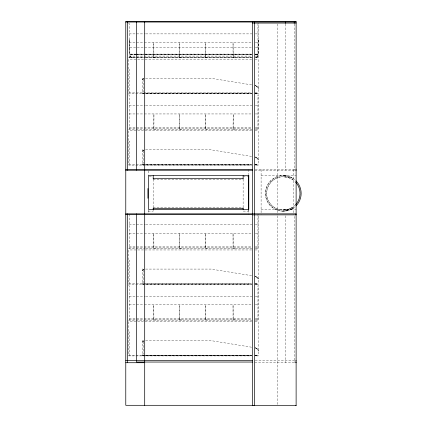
<?xml version="1.0" encoding="UTF-8"?>
<svg xmlns="http://www.w3.org/2000/svg" width="427" height="427" viewBox="0 0 427 427"><rect width="100%" height="100%" fill="white"/><g stroke="black" fill="none" stroke-linecap="round" stroke-linejoin="round"><path stroke-width="0.32" stroke-dasharray="2.13 1.6" d="M255.207 54.442L258.207 54.176L258.218 39.113L258.036 54.154L255.207 54.272M257.876 54.101L257.678 56.102L256.595 57.335M142.655 79.342L143.99 78.419L142.794 79.144L142.463 79.993A1.206 1.206 0 0 1 142.527 79.614L144.032 78.408M142.655 150.886L143.99 149.968L142.794 150.688L142.463 151.542A1.206 1.206 0 0 1 142.527 151.163L144.032 149.952M142.655 270.131L143.99 269.207L142.794 269.928L142.463 270.782A1.206 1.206 0 0 1 142.527 270.403L144.032 269.197M142.655 341.675L143.99 340.751L142.794 341.477L142.463 342.326A1.206 1.206 0 0 1 142.527 341.947L144.032 340.741M257.534 56.401L256.296 57.485L255.319 57.677A2.557 2.557 0 0 0 257.876 55.126M292.511 207.292L292.708 208.488L289.928 209.87M290.413 209.673L293.13 208.227L292.708 208.488A18.014 18.014 0 0 1 283.341 211.114L288.262 210.431L285.658 210.965M291.038 208.141L288.06 209.326L283.341 209.999L287.953 209.358M128.495 23.394L129.178 23.394L129.178 57.805M129.178 33.882L145.111 33.882M145.772 33.882L251.983 33.882M255.303 33.882L257.961 33.882M129.178 42.401L143.782 42.401M144.449 42.401L251.983 42.401M255.303 42.401L257.961 42.401M129.792 47.627L252.047 47.627M255.373 47.627L258.031 47.627M136.608 54.272L129.792 54.176L129.605 39.113L129.605 54.101L135.274 54.101M135.941 54.101L143.936 54.101M144.604 54.101L251.877 54.101M255.207 54.101L258.218 54.101M137.275 54.272L145.271 54.272M145.938 54.272L251.877 54.272M136.608 54.442L129.92 54.442L129.605 54.128M137.275 54.442L145.271 54.442M145.938 54.442L251.877 54.442M129.947 54.613L135.274 54.613M135.941 54.613L143.936 54.613M144.604 54.613L251.877 54.613M255.207 54.613L257.876 54.613M129.178 56.102L251.983 56.102M255.303 56.102L257.961 56.102M129.178 57.122L251.983 57.122M255.303 57.122L258.639 57.122M153.928 57.341L153.757 42.519L153.757 57.341L155.465 57.677M179.788 57.341L179.618 42.519L179.618 57.341L181.32 57.677M205.649 57.341L205.478 42.519L205.478 57.341L207.18 57.677M233.211 57.341L233.041 42.519L233.041 57.341L234.743 57.677M130.288 56.401L131.521 57.485L132.498 57.677L145.116 57.677M145.778 57.677L251.999 57.677M128.495 57.805L145.111 57.805M145.772 57.805L251.983 57.805M255.303 57.805L258.639 57.805L258.639 23.394M251.663 59.166L128.837 59.166L128.837 93.577L251.663 93.577M254.983 59.166L258.303 59.166L258.303 93.577L254.967 93.577M128.837 69.654L129.584 69.654L129.584 92.894M145.596 78.29L210.981 78.29L251.898 84.92M142.463 91.874L143.21 91.874L143.21 78.173L142.463 78.173L142.463 93.454L251.642 93.454M128.837 92.894L251.663 92.894M254.967 92.894L258.303 92.894M142.463 93.113L145.127 93.113M145.794 93.113L251.642 93.113M254.972 93.113L258.303 93.113M142.463 93.283L251.642 93.283M254.972 93.283L258.303 93.283M254.972 93.454L258.303 93.454M128.495 94.938L129.178 94.938L129.178 129.349M129.178 105.426L145.111 105.426M145.772 105.426L251.983 105.426M255.303 105.426L257.961 105.426M129.178 113.945L143.782 113.945M144.449 113.945L251.983 113.945M255.303 113.945L257.961 113.945M129.178 127.646L251.983 127.646M255.303 127.646L257.961 127.646M129.178 128.666L251.983 128.666M255.303 128.666L258.639 128.666M153.763 128.911L155.465 129.226L153.763 128.911L153.928 114.062L153.933 128.922M179.794 128.922L179.618 114.062L179.618 128.885L181.32 129.226L179.959 129.055M205.478 128.911L207.18 129.226L205.478 128.911L205.649 114.062L205.654 128.922M233.041 128.911L234.743 129.226L233.041 128.911L233.211 114.062L233.211 128.922M128.495 129.349L145.111 129.349M145.772 129.349L251.983 129.349M255.303 129.349L258.639 129.349L258.639 94.938L257.961 94.938L257.961 129.349M251.663 130.71L128.837 130.71L128.837 165.121L251.663 165.121M254.983 130.71L258.303 130.71L258.303 165.121L254.967 165.121M128.837 141.198L129.584 141.198L129.584 164.443M145.596 149.834L210.981 149.834L251.898 156.463M142.463 163.418L143.21 163.418L143.21 149.717L142.463 149.717L142.463 164.998L251.642 164.998M128.837 164.443L251.663 164.443M254.967 164.443L258.303 164.443M142.463 164.657L145.127 164.657M145.794 164.657L251.642 164.657M254.972 164.657L258.303 164.657M142.463 164.827L251.642 164.827M254.972 164.827L258.303 164.827M254.972 164.998L258.303 164.998M255.181 169.551L295.457 169.551M254.818 170.234L296.119 170.234M261.1 175.342L296.119 175.342M149.242 176.799L152.546 176.799M243.134 176.799L247.761 176.799M153.208 179.639L243.134 179.639M153.208 207.159L243.134 207.159M261.1 209.411L296.119 209.411M129.178 224.666L145.111 224.666M145.772 224.666L251.983 224.666M255.303 224.666L257.961 224.666M129.178 233.185L143.782 233.185M144.449 233.185L251.983 233.185M255.303 233.185L257.961 233.185M129.178 246.886L251.983 246.886M255.303 246.886L257.961 246.886M129.178 247.911L251.983 247.911M255.303 247.911L258.639 247.911M153.763 248.151L155.465 248.466L153.763 248.151L153.757 233.307L153.933 248.151M179.788 248.151L179.618 233.307L179.618 248.124L181.32 248.466L179.959 248.295M205.478 248.151L207.18 248.466L205.478 248.151L205.478 233.307L205.649 248.151M233.041 248.151L234.743 248.466L233.041 248.151L233.041 233.307L233.211 248.151M128.495 248.589L145.111 248.589M145.772 248.589L251.983 248.589M255.303 248.589L258.639 248.589L258.639 214.183M251.663 249.955L128.837 249.955L128.837 284.366L251.663 284.366M254.983 249.955L258.303 249.955L258.303 284.366L254.967 284.366M128.837 260.443L129.584 260.443L129.584 283.683M145.596 269.079L210.981 269.079L251.898 275.709M142.463 282.658L143.21 282.658L143.21 268.957L142.463 268.957L142.463 284.238L251.642 284.238M128.837 283.683L251.663 283.683M254.967 283.683L258.303 283.683M142.463 283.896L145.127 283.896M145.794 283.896L251.642 283.896M254.972 283.896L258.303 283.896M142.463 284.067L251.642 284.067M254.972 284.067L258.303 284.067M254.972 284.238L258.303 284.238M128.495 285.727L129.178 285.727L129.178 320.138M129.178 296.215L145.111 296.215M145.772 296.215L251.983 296.215M255.303 296.215L257.961 296.215M129.178 304.729L143.782 304.729M144.449 304.729L251.983 304.729M255.303 304.729L257.961 304.729M129.178 318.435L251.983 318.435M255.303 318.435L257.961 318.435M129.178 319.455L251.983 319.455M255.303 319.455L258.639 319.455M153.757 319.674L155.465 320.01L153.763 319.722L153.757 304.851L153.928 319.674M179.788 319.674L179.618 304.851L179.618 319.674L181.32 320.01L179.959 319.839M205.478 319.674L207.18 320.01L205.483 319.722L205.478 304.851L205.649 319.674M233.041 319.674L234.743 320.01L233.041 319.722L233.041 304.851L233.211 319.674M128.495 320.138L145.111 320.138M145.772 320.138L251.983 320.138M255.303 320.138L258.639 320.138L258.639 285.727L257.961 285.727L257.961 320.138M251.663 321.499L128.837 321.499L128.837 355.91L251.663 355.91M254.983 321.499L258.303 321.499L258.303 355.91L254.967 355.91M128.837 331.987L129.584 331.987L129.584 355.227M145.596 340.623L210.981 340.623L251.898 347.252M142.463 354.207L143.21 354.207L143.21 340.506L142.463 340.506L142.463 355.782L251.642 355.782M128.837 355.227L251.663 355.227M254.967 355.227L258.303 355.227M142.463 355.445L145.127 355.445M145.794 355.445L251.642 355.445M254.972 355.445L258.303 355.445M142.463 355.616L251.642 355.616M254.972 355.616L258.303 355.616M254.972 355.782L258.303 355.782M255.181 360.34L295.457 360.34M296.119 362.043L294.224 362.043L294.224 215.827M254.818 362.72L295.388 362.72M293.13 178.571L292.708 178.31A18.014 18.014 0 0 0 283.341 175.684L288.262 176.367M283.341 175.684L285.658 175.833M179.906 129.221L179.618 128.911M179.906 248.461L179.618 248.151M179.906 320.01L179.618 319.674M255.074 85.459L255.624 85.624M255.074 157.003L255.624 157.173M255.074 276.248L255.624 276.413M255.074 347.791L255.624 347.957M255.197 85.491L257.727 87.06L256.611 86.089L257.449 86.745L258.303 88.656L257.977 87.439M255.197 157.04L255.853 157.259M255.197 276.28L255.853 276.504M255.197 347.824L257.727 349.393L256.611 348.421L257.449 349.078L258.303 350.989L257.977 349.772M289.928 176.927L292.708 178.31L292.708 179.639A16.872 16.872 0 0 0 283.341 176.805L288.06 177.472L291.038 178.657M255.282 85.517L256.67 86.126M255.282 157.061L257.727 158.609L256.168 157.398M255.282 276.306L257.727 277.849L256.168 276.637M255.282 347.85L256.67 348.459M256.67 157.67L257.817 158.732L258.303 160.205L257.977 158.983M256.67 276.915L257.817 277.972L258.303 279.445L257.977 278.228M131.222 57.335L130.139 56.102L129.947 54.101M257.689 87.017L258.266 88.245M257.689 158.561L258.266 159.789M257.689 277.801L258.266 279.028M257.689 349.35L258.266 350.578M233.041 57.341L233.377 57.512M205.478 57.341L205.819 57.512M179.618 57.341L179.959 57.512M153.757 57.341L154.099 57.512M294.224 24.019L294.224 170.234M293.28 169.551L293.28 214.519M285.439 24.008L285.439 170.234M285.439 215.832L285.439 362.72M277.192 24.008L277.192 214.519M277.192 215.827L277.192 405.308M261.1 169.551L261.1 214.519M257.961 23.394L257.961 57.805M257.961 214.183L257.961 248.589M248.797 169.551L248.797 174.696M248.797 210.052L248.797 214.519M248.423 210.431L248.423 211.114L243.134 211.114L243.134 210.324M243.134 179.281L243.134 207.517M153.208 179.281L153.208 207.517M153.208 210.324L153.208 211.114L147.918 211.114L147.918 210.431M148.484 170.837L148.484 174.696M148.484 210.052L148.484 213.244M129.178 214.183L129.178 248.589M294.625 207.17A17.801 17.801 0 0 1 270.344 205.568A17.801 17.801 0 0 1 270.344 181.235A17.801 17.801 0 0 1 294.625 179.634M295.19 205.136A16.68 16.68 0 0 1 271.567 205.211A16.68 16.68 0 0 1 271.567 181.587A16.68 16.68 0 0 1 295.19 181.662M283.341 211.194A17.795 17.795 0 0 1 265.397 193.399A17.795 17.795 0 0 1 283.341 175.604M283.341 210.068A16.669 16.669 0 0 1 266.528 193.399A16.669 16.669 0 0 1 283.341 176.73M292.714 207.164A16.872 16.872 0 0 1 283.341 209.993M132.498 57.677A2.557 2.557 0 0 1 129.947 55.126"/><path stroke-width="0.64" d="M125.773 22.033L296.119 22.033M252.587 23.053L296.119 23.053M125.773 169.551L252.587 169.551M295.804 169.551L296.119 169.551M125.773 170.234L252.587 170.234M295.671 170.234L296.119 170.234M153.208 178.31L243.134 178.31M153.208 208.488L243.134 208.488M125.773 213.842L296.119 213.842M125.773 214.519L252.587 214.519M295.804 214.519L296.119 214.519M252.587 214.861L296.119 214.861M125.773 360.34L252.587 360.34M295.804 360.34L296.119 360.34M252.587 362.043L136.448 362.043L136.448 213.842M295.671 362.043L296.108 362.043M125.773 362.72L144.7 362.72M295.804 362.72L296.119 362.72M253.179 405.308L125.773 405.308L125.773 21.35L296.119 21.35L296.119 405.65L252.587 405.65L252.587 21.35M295.804 405.308L296.119 405.308M294.224 22.033L294.224 23.362M285.439 21.35L285.439 23.346M254.476 22.033L254.476 405.65M248.423 175.684L248.423 209.358M243.134 175.684L243.134 178.657M243.134 208.141L243.134 209.486M153.208 175.684L153.208 178.657M153.208 208.141L153.208 209.486M147.918 188.526L147.918 198.272M144.7 21.35L144.7 405.308M136.448 22.033L136.448 170.234M127.662 21.35L127.662 170.234M127.662 213.842L127.662 362.72M295.991 180.872A17.801 17.801 0 0 1 295.991 205.926M295.591 182.078A16.68 16.68 0 0 1 295.591 204.72M248.797 175.342L148.484 175.342L148.484 209.411L248.797 209.411L248.797 175.342"/></g></svg>
